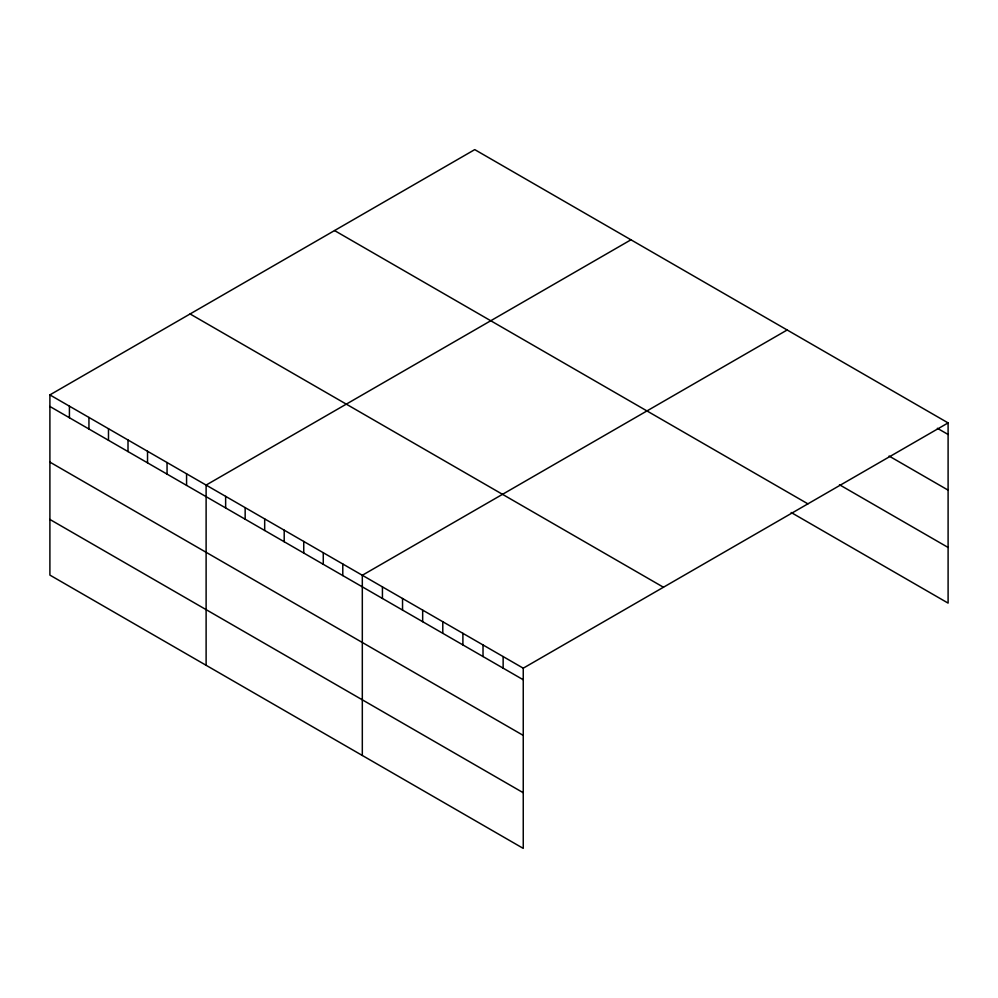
<?xml version="1.0" encoding="UTF-8"?>
<svg xmlns="http://www.w3.org/2000/svg" width="998" height="998" viewBox="0 0 998 998"><rect width="100%" height="100%" fill="white"/><g stroke="black" fill="none" stroke-linecap="round" stroke-linejoin="round"><path stroke-width="1.5" d="M49.9 394.896L523.251 668.186L523.251 848.387L49.9 575.097L49.9 394.896L474.749 149.613L948.1 422.903L948.1 603.104L791.177 512.51M630.948 239.807L206.112 485.078L206.112 665.279M787.16 329.989L362.311 575.272L362.311 755.461M523.251 668.186L948.1 422.903M937.371 428.279L948.1 434.479M889.093 456.049L948.1 490.13M839.468 484.741L948.1 547.453M334.542 230.563L807.906 503.853M190.094 313.958L663.458 587.248M49.9 406.473L523.251 679.763M49.9 462.111L523.251 735.401M49.9 519.447L523.251 792.736M503.142 656.572L503.142 668.149M483.02 644.957L483.02 656.534M462.897 633.343L462.897 644.92M442.788 621.729L442.788 633.306M422.665 610.115L422.665 621.692M402.543 598.501L402.543 610.077M382.434 586.886L382.434 598.463M342.788 563.995L342.788 575.572M323.265 552.717L323.265 564.294M303.741 541.452L303.741 553.029M284.205 530.175L284.205 541.752M264.682 518.898L264.682 530.474M245.159 507.633L245.159 519.21M225.635 496.355L225.635 507.932M186.576 473.813L186.576 485.39M167.053 462.536L167.053 474.112M147.529 451.258L147.529 462.835M128.006 439.993L128.006 451.57M108.483 428.716L108.483 440.293M88.947 417.451L88.947 429.015M69.423 406.174L69.423 417.75"/></g></svg>
